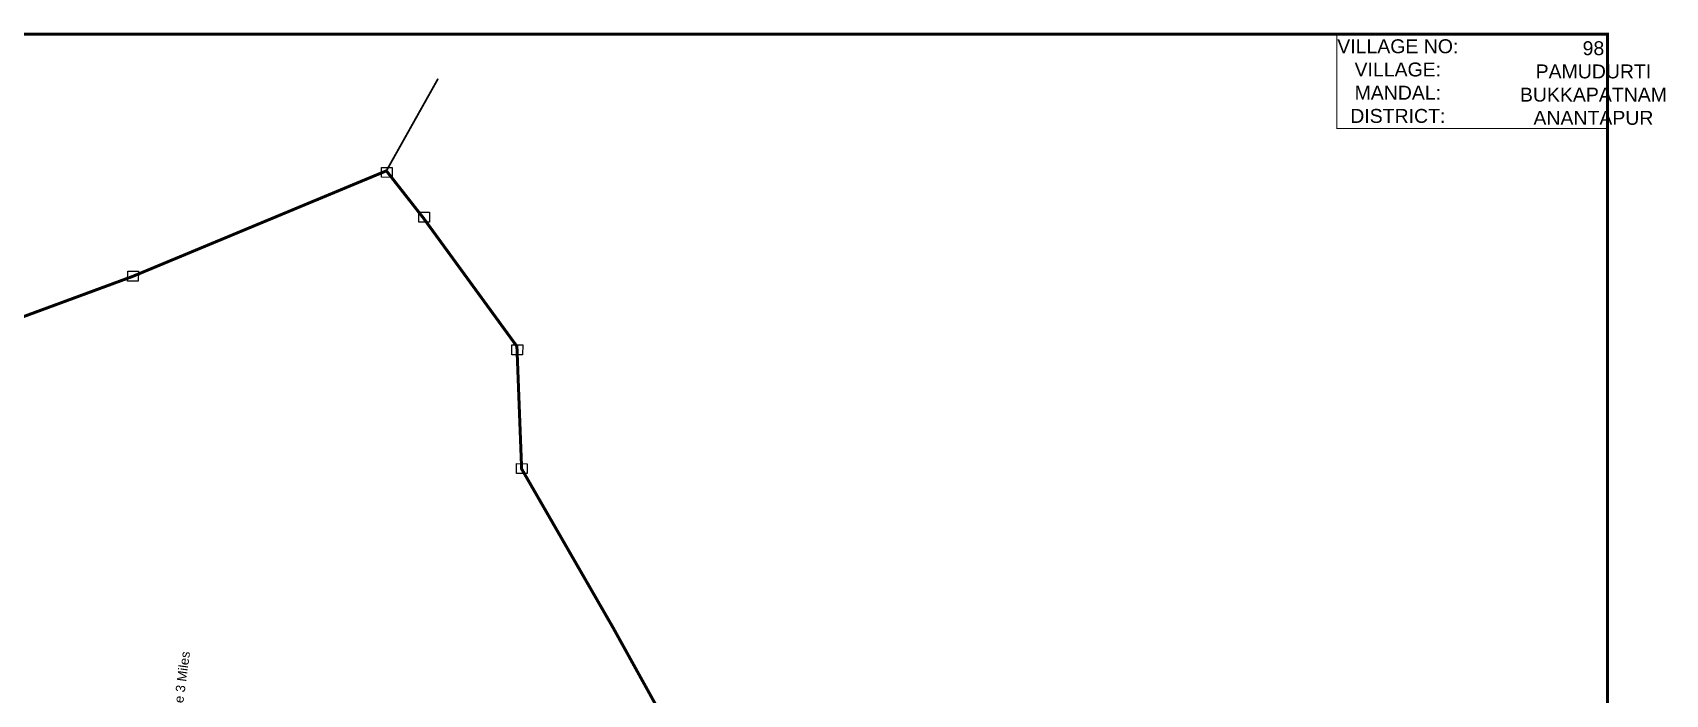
# Model space of a CAD drawing. Header units: feet. Extents: x 817754 to 828518, y 1577595 to 1585637.
# Drawn here: x 824162 to 828518, y 1583871 to 1585637 of the extents above; entities that cross this region are included whole.
import ezdxf

# ---------------------------------------------------------------- set-up
doc = ezdxf.new("R2010")
doc.units = ezdxf.units.FT
doc.header["$LTSCALE"] = 15
doc.header["$MEASUREMENT"] = 0
doc.linetypes.add('HIDDEN2', pattern=[0.1875, 0.125, -0.0625])
doc.layers.add('PLOT NO', color=7, linetype='Continuous')
doc.layers.add('VILLAGE STONES', color=240, linetype='Continuous')
doc.layers.add('VILLAGE BOUNDRY', color=5, linetype='HIDDEN2', lineweight=100)
doc.styles.get("Standard").update_dxf_attribs({"font": 'arial.ttf'})

msp = doc.modelspace()

# ---------------------------------------------------------------- linework, layer by layer
at = {"layer": 'VILLAGE BOUNDRY', "lineweight": -2, "ltscale": 25}
for points, const_width in [([(825105.7, 1585267.9), (825243.5, 1585513.6)], 4.93), ([(823785, 1584749), (824428.4, 1584986.1), (825105.7, 1585267.9), (825204, 1585142.5), (825453.9, 1584799.6), (825466.5, 1584472.7), (825710.6, 1584048.9), (825916.4, 1583677.1), (826232, 1583113.2), (826318, 1582954), (826485.2, 1582725.8), (826696, 1582420.5), (826906.1, 1582107), (827049.9, 1581894.1), (827214, 1581637.8), (827376.3, 1581408.4), (827702.6, 1580894.7), (828019.3, 1580407)], 8)]:
    msp.add_lwpolyline(points, dxfattribs=dict(at, const_width=const_width))
at = {"layer": 'VILLAGE STONES', "color": 5}
for points, const_width in [([(818827.5, 1585632.5), (828363.9, 1585632.5), (828363.9, 1577602.3), (818827.5, 1577602.3)], 8), ([(827641.6, 1585632.5), (828363.9, 1585632.5), (828363.9, 1585380.9), (827641.6, 1585380.9)], 2.98)]:
    msp.add_lwpolyline(points, close=True, dxfattribs=dict(at, const_width=const_width))
at = {"layer": 'VILLAGE STONES', "lineweight": -2}
for points in [[(825092.8, 1585277.2), (825121.3, 1585276.9), (825121, 1585250.3), (825092.5, 1585250.6)], [(825192.2, 1585157.8), (825220.7, 1585157.5), (825220.4, 1585130.9), (825191.9, 1585131.2)], [(824415.5, 1585000.3), (824444, 1585000), (824443.7, 1584973.4), (824415.3, 1584973.7)], [(825440.8, 1584803.8), (825469.3, 1584803.5), (825469.1, 1584776.9), (825440.6, 1584777.2)], [(825452.7, 1584486.9), (825481.2, 1584486.6), (825480.9, 1584460), (825452.5, 1584460.3)]]:
    msp.add_lwpolyline(points, close=True, dxfattribs=at)

# ---------------------------------------------------------------- texts
at = {"layer": 'PLOT NO', "linetype": 'Continuous', "lineweight": -2}
msp.add_text('Gunjapalle 3 Miles', height=24.806, rotation=82.3751, dxfattribs=at).set_placement((824544.2, 1583701.7))
at = {"layer": 'VILLAGE STONES', "char_height": 37.156, "attachment_point": 2}
for s, insert, width in [('VILLAGE NO:\\PVILLAGE:\\PMANDAL:\\PDISTRICT:', (827804.1, 1585618.8), 318.934), ('98\\PPAMUDURTI\\PBUKKAPATNAM\\PANANTAPUR ', (828326, 1585613.6), 710.354)]:
    msp.add_mtext(s, dxfattribs=dict(at, insert=insert, width=width))

doc.saveas('drawing.dxf')
